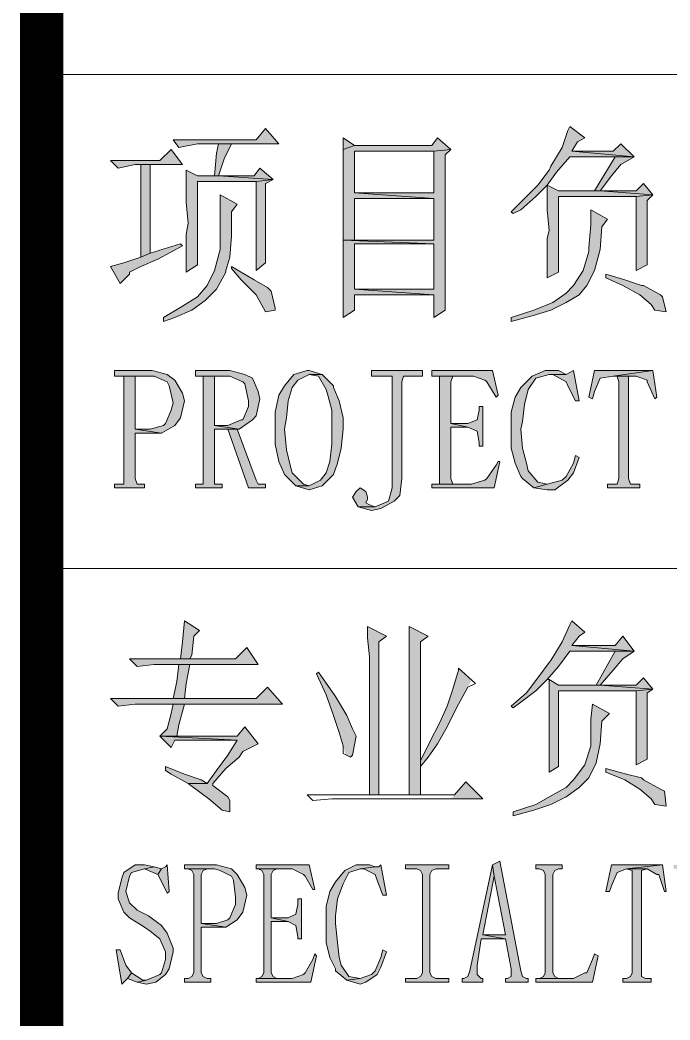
# Model space of a CAD drawing. Header units: millimetres. Extents: x 53009415 to 54059915, y 20499171 to 20796171.
# Drawn here: x 53186740 to 53192008, y 20544014 to 20552112 of the extents above; entities that cross this region are included whole.
import ezdxf

# ---------------------------------------------------------------- set-up
doc = ezdxf.new("R2010")
doc.units = ezdxf.units.MM
doc.header["$LTSCALE"] = 1000
doc.layers.add('PUB_TITLE', color=7, linetype='Continuous', lineweight=20)

# ---------------------------------------------------------------- blocks, each defined once
blk = doc.blocks.new('2015AACI_TQ_A3')
at = {"layer": 'PUB_TITLE'}
h = blk.add_hatch(color=256, dxfattribs=at)
h.dxf.hatch_style = 1
h.paths.add_polyline_path([(-5823.8, 9854.3), (-5839.1, 9854.3), (-5839.1, 9704.3), (-5823.8, 9710.4)])
h.paths.add_polyline_path([(-5790.1, 9878.8), (-5808.5, 9860.5), (-5888.1, 9860.5), (-5875.8, 9848.2), (-5848.3, 9854.3), (-5839.1, 9854.3), (-5823.8, 9854.3), (-5771.7, 9854.3)])
h.paths.add_polyline_path([(-5811.5, 9701.2), (-5771.7, 9722.6), (-5774.8, 9725.7), (-5823.8, 9710.4), (-5839.1, 9704.3), (-5866.6, 9695.1), (-5888.1, 9689), (-5872.8, 9661.4), (-5857.5, 9676.7), (-5857.5, 9679.8), (-5839.1, 9689)])
h.paths.add_polyline_path([(-5636.9, 9912.5), (-5652.3, 9894.2), (-5787, 9894.2), (-5777.8, 9881.9), (-5747.2, 9888), (-5713.5, 9888), (-5692.1, 9888), (-5615.5, 9888)])
h.paths.add_polyline_path([(-5692.1, 9888), (-5713.5, 9888), (-5716.6, 9872.7), (-5719.6, 9836), (-5713.5, 9836), (-5704.3, 9863.5)])
h.paths.add_polyline_path([(-5747.2, 9826.8), (-5652.3, 9826.8), (-5624.7, 9829.8), (-5713.5, 9836), (-5747.2, 9836), (-5765.6, 9845.2), (-5765.6, 9826.8), (-5765.6, 9793.1), (-5762.5, 9759.4), (-5765.6, 9741), (-5765.6, 9707.3), (-5765.6, 9679.8), (-5747.2, 9692)])
h.paths.add_polyline_path([(-5710.4, 9805.3), (-5710.4, 9777.8), (-5710.4, 9744.1), (-5710.4, 9716.5), (-5719.6, 9682.8), (-5731.9, 9658.3), (-5747.2, 9640), (-5771.7, 9624.6), (-5802.3, 9606.3), (-5802.3, 9600.1), (-5784, 9606.3), (-5756.4, 9618.5), (-5734.9, 9633.8), (-5716.6, 9652.2), (-5701.3, 9679.8), (-5701.3, 9682.8), (-5695.1, 9704.3), (-5692.1, 9738), (-5692.1, 9777.8), (-5682.9, 9790)])
h.paths.add_polyline_path([(-5636.9, 9823.7), (-5624.7, 9829.8), (-5652.3, 9826.8), (-5652.3, 9682.8), (-5636.9, 9695.1), (-5636.9, 9710.4), (-5636.9, 9741)], flags=17)
h.paths.add_polyline_path([(-5646.1, 9848.2), (-5655.3, 9836), (-5713.5, 9836), (-5624.7, 9829.8)])
h.paths.add_polyline_path([(-5627.8, 9649.1), (-5633.9, 9655.3), (-5655.3, 9667.5), (-5692.1, 9689), (-5692.1, 9685.9), (-5676.8, 9667.5), (-5658.4, 9649.1), (-5652.3, 9643), (-5636.9, 9615.5), (-5621.6, 9618.5), (-5621.6, 9621.6)])
h = blk.add_hatch(color=256, dxfattribs=at)
h.dxf.hatch_style = 1
h.paths.add_polyline_path([(-5143.8, 9866.6), (-5070.3, 9866.6), (-5039.7, 9866.6), (-5140.8, 9875.8), (-5131.6, 9891.1), (-5119.3, 9897.2), (-5143.8, 9915.6), (-5146.9, 9909.5), (-5156.1, 9881.9), (-5174.5, 9851.3), (-5177.5, 9845.2), (-5195.9, 9820.7), (-5217.3, 9799.2), (-5238.8, 9777.8), (-5235.7, 9774.7), (-5223.5, 9780.8), (-5199, 9802.3), (-5180.6, 9820.7), (-5165.3, 9842.1)])
h.paths.add_polyline_path([(-5061.1, 9888), (-5073.4, 9875.8), (-5140.8, 9875.8), (-5039.7, 9866.6)], flags=17)
h.paths.add_polyline_path([(-5039.7, 9866.6), (-5070.3, 9866.6), (-5104, 9811.5), (-5094.8, 9811.5), (-5076.5, 9836), (-5061.1, 9854.3)], flags=17)
h.paths.add_polyline_path([(-5162.2, 9802.3), (-5036.6, 9802.3), (-5009.1, 9805.3), (-5094.8, 9811.5), (-5162.2, 9811.5), (-5180.6, 9820.7), (-5180.6, 9814.5), (-5180.6, 9780.8), (-5177.5, 9747.1), (-5180.6, 9734.9), (-5180.6, 9701.2), (-5180.6, 9670.6), (-5162.2, 9679.8)])
h.paths.add_polyline_path([(-5018.3, 9796.2), (-5009.1, 9805.3), (-5036.6, 9802.3), (-5036.6, 9682.8), (-5018.3, 9692), (-5018.3, 9695.1), (-5018.3, 9719.6), (-5018.3, 9753.3)], flags=17)
h.paths.add_polyline_path([(-5024.4, 9823.7), (-5036.6, 9811.5), (-5094.8, 9811.5), (-5009.1, 9805.3)])
h.paths.add_polyline_path([(-5091.8, 9753.3), (-5082.6, 9765.5), (-5110.1, 9780.8), (-5110.1, 9756.3), (-5113.2, 9719.6), (-5113.2, 9713.5), (-5122.4, 9682.8), (-5137.7, 9658.3), (-5150, 9646.1), (-5171.4, 9630.8), (-5202, 9618.5), (-5238.8, 9606.3), (-5238.8, 9600.1), (-5205.1, 9609.3), (-5174.5, 9618.5), (-5150, 9630.8), (-5128.5, 9643), (-5116.3, 9658.3), (-5104, 9682.8), (-5094.8, 9716.5)])
h.paths.add_polyline_path([(-5024.4, 9658.3), (-5027.5, 9658.3), (-5055, 9667.5), (-5085.6, 9676.7), (-5085.6, 9670.6), (-5058.1, 9658.3), (-5030.5, 9643), (-5012.1, 9627.7), (-5006, 9618.5), (-4987.6, 9615.5), (-4993.8, 9640), (-4996.8, 9643)])
h = blk.add_hatch(color=256, dxfattribs=at)
h.dxf.hatch_style = 1
h.paths.add_polyline_path([(-5493, 9799.2), (-5364.4, 9799.2), (-5493, 9808.4), (-5493, 9875.8), (-5364.4, 9875.8), (-5336.8, 9878.8), (-5358.2, 9897.2), (-5367.4, 9885), (-5493, 9885), (-5511.4, 9878.8), (-5511.4, 9851.3), (-5511.4, 9817.6), (-5511.4, 9783.9), (-5511.4, 9747.1), (-5511.4, 9731.8), (-5493, 9731.8)])
h.paths.add_polyline_path([(-5511.4, 9897.2), (-5511.4, 9878.8), (-5493, 9885)], flags=17)
h.paths.add_polyline_path([(-5346, 9869.7), (-5336.8, 9878.8), (-5364.4, 9875.8), (-5364.4, 9808.4), (-5493, 9808.4), (-5364.4, 9799.2), (-5364.4, 9731.8), (-5493, 9731.8), (-5511.4, 9731.8), (-5364.4, 9725.7), (-5364.4, 9652.2), (-5493, 9652.2), (-5364.4, 9643), (-5364.4, 9606.3), (-5346, 9618.5), (-5346, 9633.8), (-5346, 9673.6)])
h.paths.add_polyline_path([(-5493, 9725.7), (-5364.4, 9725.7), (-5511.4, 9731.8), (-5511.4, 9692), (-5511.4, 9658.3), (-5511.4, 9630.8), (-5511.4, 9606.3), (-5493, 9618.5), (-5493, 9643), (-5364.4, 9643), (-5493, 9652.2)], flags=17)
h = blk.add_hatch(color=256, dxfattribs=at)
h.dxf.hatch_style = 1
h.paths.add_polyline_path([(-5848.3, 9419.4), (-5817.6, 9419.4), (-5805.4, 9419.4), (-5848.3, 9425.6), (-5848.3, 9502.1), (-5848.3, 9511.3), (-5866.6, 9511.3), (-5866.6, 9502.1), (-5866.6, 9345.9), (-5866.6, 9336.7), (-5875.8, 9336.7), (-5882, 9336.7), (-5882, 9330.6), (-5833, 9330.6), (-5833, 9336.7), (-5839.1, 9336.7), (-5845.2, 9336.7), (-5848.3, 9345.9)])
h.paths.add_polyline_path([(-5768.6, 9471.5), (-5771.7, 9483.8), (-5784, 9505.2), (-5796.2, 9514.4), (-5820.7, 9520.5), (-5882, 9520.5), (-5882, 9511.3), (-5875.8, 9511.3), (-5826.8, 9511.3), (-5817.6, 9511.3), (-5796.2, 9502.1), (-5793.1, 9496), (-5787, 9468.4), (-5790.1, 9456.2), (-5799.3, 9434.7), (-5802.3, 9431.7), (-5823.8, 9425.6), (-5848.3, 9425.6), (-5805.4, 9419.4), (-5784, 9431.7), (-5774.8, 9443.9)])
h.paths.add_polyline_path([(-5719.6, 9502.1), (-5719.6, 9511.3), (-5738, 9511.3), (-5738, 9502.1), (-5738, 9345.9), (-5738, 9336.7), (-5744.1, 9336.7), (-5750.3, 9336.7), (-5750.3, 9330.6), (-5707.4, 9330.6), (-5707.4, 9336.7), (-5713.5, 9336.7), (-5719.6, 9336.7), (-5719.6, 9345.9), (-5719.6, 9425.6), (-5698.2, 9425.6), (-5682.9, 9425.6), (-5679.8, 9425.6), (-5719.6, 9431.7)])
h.paths.add_polyline_path([(-5649.2, 9486.8), (-5658.4, 9508.3), (-5670.6, 9514.4), (-5695.1, 9520.5), (-5750.3, 9520.5), (-5750.3, 9511.3), (-5744.1, 9511.3), (-5701.3, 9511.3), (-5695.1, 9511.3), (-5673.7, 9502.1), (-5670.6, 9499.1), (-5664.5, 9471.5), (-5664.5, 9462.3), (-5673.7, 9440.9), (-5676.8, 9440.9), (-5698.2, 9431.7), (-5719.6, 9431.7), (-5679.8, 9425.6), (-5658.4, 9440.9), (-5652.3, 9447), (-5646.1, 9474.6)])
h.paths.add_polyline_path([(-5682.9, 9425.6), (-5698.2, 9425.6), (-5664.5, 9330.6), (-5636.9, 9330.6), (-5636.9, 9336.7), (-5643.1, 9336.7), (-5649.2, 9336.7), (-5652.3, 9342.9)])
h.paths.add_polyline_path([(-5603.3, 9443.9), (-5600.2, 9471.5), (-5594.1, 9492.9), (-5584.9, 9505.2), (-5566.5, 9514.4), (-5545.1, 9514.4), (-5566.5, 9520.5), (-5569.6, 9520.5), (-5591, 9514.4), (-5606.3, 9496), (-5615.5, 9480.7), (-5621.6, 9453.1), (-5621.6, 9425.6), (-5621.6, 9401.1), (-5615.5, 9373.5), (-5606.3, 9352.1), (-5587.9, 9333.7), (-5566.5, 9333.7), (-5575.7, 9336.7), (-5594.1, 9355.1), (-5597.1, 9367.4), (-5603.3, 9391.9), (-5606.3, 9425.6)])
h.paths.add_polyline_path([(-5517.5, 9471.5), (-5526.7, 9492.9), (-5526.7, 9496), (-5545.1, 9514.4), (-5566.5, 9514.4), (-5551.2, 9511.3), (-5538.9, 9489.9), (-5535.9, 9480.7), (-5529.7, 9456.2), (-5529.7, 9425.6), (-5529.7, 9401.1), (-5532.8, 9373.5), (-5538.9, 9355.1), (-5548.1, 9342.9), (-5566.5, 9333.7), (-5587.9, 9333.7), (-5566.5, 9327.6), (-5545.1, 9333.7), (-5526.7, 9352.1), (-5520.6, 9370.4), (-5514.4, 9394.9), (-5511.4, 9425.6), (-5511.4, 9443.9)])
h.paths.add_polyline_path([(-5416.4, 9502.1), (-5413.4, 9511.3), (-5407.2, 9511.3), (-5382.7, 9511.3), (-5382.7, 9520.5), (-5465.4, 9520.5), (-5465.4, 9511.3), (-5440.9, 9511.3), (-5431.7, 9511.3), (-5431.7, 9502.1), (-5431.7, 9345.9), (-5431.7, 9330.6), (-5437.9, 9309.2), (-5459.3, 9300), (-5486.9, 9300), (-5465.4, 9293.9), (-5450.1, 9296.9), (-5428.7, 9309.2), (-5419.5, 9318.4), (-5416.4, 9345.9)])
h.paths.add_polyline_path([(-5474.6, 9324.5), (-5483.8, 9330.6), (-5489.9, 9324.5), (-5496.1, 9315.3), (-5486.9, 9300), (-5459.3, 9300), (-5468.5, 9303), (-5474.6, 9306.1), (-5471.6, 9312.2), (-5471.6, 9315.3)])
h.paths.add_polyline_path([(-5336.8, 9428.6), (-5309.2, 9428.6), (-5336.8, 9434.7), (-5336.8, 9502.1), (-5333.7, 9511.3), (-5355.2, 9511.3), (-5355.2, 9502.1), (-5355.2, 9345.9), (-5355.2, 9336.7), (-5333.7, 9336.7), (-5336.8, 9345.9)])
h.paths.add_polyline_path([(-5284.7, 9462.3), (-5290.8, 9462.3), (-5290.8, 9456.2), (-5293.9, 9440.9), (-5309.2, 9434.7), (-5336.8, 9434.7), (-5309.2, 9428.6), (-5293.9, 9422.5), (-5290.8, 9404.1), (-5290.8, 9398), (-5284.7, 9398)])
h.paths.add_polyline_path([(-5269.4, 9520.5), (-5367.4, 9520.5), (-5367.4, 9511.3), (-5364.4, 9511.3), (-5300, 9511.3), (-5281.7, 9505.2), (-5278.6, 9502.1), (-5263.3, 9477.6), (-5260.2, 9480.7)])
h.paths.add_polyline_path([(-5257.2, 9373.5), (-5260.2, 9373.5), (-5263.3, 9367.4), (-5278.6, 9345.9), (-5281.7, 9342.9), (-5303.1, 9336.7), (-5330.7, 9336.7), (-5361.3, 9336.7), (-5367.4, 9336.7), (-5367.4, 9330.6), (-5266.3, 9330.6)])
h.paths.add_polyline_path([(-5223.5, 9425.6), (-5220.4, 9437.8), (-5217.3, 9465.4), (-5211.2, 9489.9), (-5199, 9508.3), (-5177.5, 9514.4), (-5150, 9514.4), (-5162.2, 9520.5), (-5174.5, 9520.5), (-5183.7, 9520.5), (-5205.1, 9511.3), (-5223.5, 9492.9), (-5232.7, 9477.6), (-5238.8, 9453.1), (-5238.8, 9422.5), (-5238.8, 9394.9), (-5232.7, 9370.4), (-5223.5, 9349), (-5220.4, 9345.9), (-5202, 9330.6), (-5180.6, 9336.7), (-5195.9, 9339.8), (-5211.2, 9358.2), (-5214.3, 9370.4), (-5220.4, 9394.9)])
h.paths.add_polyline_path([(-5137.7, 9520.5), (-5143.8, 9517.4), (-5150, 9514.4), (-5171.4, 9514.4), (-5150, 9502.1), (-5146.9, 9496), (-5134.6, 9471.5), (-5128.5, 9471.5)])
h.paths.add_polyline_path([(-5146.9, 9342.9), (-5137.7, 9355.1), (-5128.5, 9379.6), (-5134.6, 9382.7), (-5137.7, 9370.4), (-5150, 9349), (-5156.1, 9342.9), (-5180.6, 9336.7), (-5202, 9330.6), (-5180.6, 9327.6), (-5168.3, 9327.6)])
h.paths.add_polyline_path([(-5048.9, 9499.1), (-5048.9, 9511.3), (-5067.3, 9511.3), (-5064.2, 9502.1), (-5064.2, 9345.9), (-5067.3, 9336.7), (-5073.4, 9336.7), (-5082.6, 9336.7), (-5082.6, 9330.6), (-5030.5, 9330.6), (-5030.5, 9336.7), (-5039.7, 9336.7), (-5045.8, 9336.7), (-5048.9, 9345.9)])
h.paths.add_polyline_path([(-5094.8, 9508.3), (-5073.4, 9511.3), (-5009.1, 9520.5), (-5104, 9520.5), (-5113.2, 9477.6), (-5107.1, 9474.6), (-5104, 9486.8)])
h.paths.add_polyline_path([(-5009.1, 9520.5), (-5073.4, 9511.3), (-5036.6, 9511.3), (-5018.3, 9505.2), (-5018.3, 9502.1), (-5006, 9474.6), (-5003, 9477.6)])
h = blk.add_hatch(color=256, dxfattribs=at)
h.dxf.hatch_style = 1
h.paths.add_polyline_path([(-5753.3, 9090.5), (-5744.1, 9099.7), (-5768.6, 9115), (-5771.7, 9081.3), (-5774.8, 9053.7), (-5759.5, 9053.7), (-5756.4, 9059.8)])
h.paths.add_polyline_path([(-5667.6, 9072.1), (-5685.9, 9053.7), (-5759.5, 9053.7), (-5774.8, 9053.7), (-5857.5, 9053.7), (-5845.2, 9041.5), (-5817.6, 9044.5), (-5777.8, 9044.5), (-5759.5, 9044.5), (-5649.2, 9044.5)])
h.paths.add_polyline_path([(-5759.5, 9044.5), (-5777.8, 9044.5), (-5780.9, 9017), (-5787, 8989.4), (-5768.6, 8989.4), (-5765.6, 9013.9)])
h.paths.add_polyline_path([(-5633.9, 9007.8), (-5652.3, 8989.4), (-5768.6, 8989.4), (-5787, 8989.4), (-5888.1, 8989.4), (-5875.8, 8977.2), (-5848.3, 8980.2), (-5787, 8980.2), (-5768.6, 8980.2), (-5609.4, 8980.2)])
h.paths.add_polyline_path([(-5768.6, 8980.2), (-5787, 8980.2), (-5790.1, 8964.9), (-5796.2, 8940.4), (-5808.5, 8928.2), (-5780.9, 8928.2), (-5777.8, 8946.5)])
h.paths.add_polyline_path([(-5808.5, 8928.2), (-5790.1, 8909.8), (-5784, 8922), (-5682.9, 8922)], flags=17)
h.paths.add_polyline_path([(-5670.6, 8943.5), (-5682.9, 8928.2), (-5780.9, 8928.2), (-5808.5, 8928.2), (-5682.9, 8922), (-5698.2, 8897.5), (-5716.6, 8873), (-5731.9, 8851.6), (-5762.5, 8851.6), (-5741.1, 8836.3), (-5728.8, 8827.1), (-5707.4, 8808.7), (-5695.1, 8805.6), (-5695.1, 8824), (-5698.2, 8830.1), (-5722.7, 8848.5), (-5722.7, 8851.6), (-5701.3, 8876.1), (-5679.8, 8894.5), (-5673.7, 8903.6), (-5649.2, 8915.9)])
h.paths.add_polyline_path([(-5741.1, 8857.7), (-5768.6, 8866.9), (-5799.3, 8879.1), (-5799.3, 8873), (-5790.1, 8866.9), (-5762.5, 8851.6), (-5731.9, 8851.6)], flags=17)
h = blk.add_hatch(color=256, dxfattribs=at)
h.dxf.hatch_style = 1
h.paths.add_polyline_path([(-5489.9, 8928.2), (-5496.1, 8940.4), (-5505.2, 8961.8), (-5523.6, 8992.5), (-5551.2, 9032.3), (-5554.2, 9029.2), (-5538.9, 8995.5), (-5526.7, 8961.8), (-5517.5, 8934.3), (-5507.3, 8898.5), (-5499.1, 8894.5), (-5496.1, 8897.5)])
h.paths.add_polyline_path([(-5471.6, 9105.8), (-5471.6, 9087.4), (-5468.5, 9056.8), (-5468.5, 8833.2), (-5453.2, 8833.2), (-5453.2, 9081.3), (-5440.9, 9090.5)])
h.paths.add_polyline_path([(-5404.2, 8833.2), (-5385.8, 8833.2), (-5385.8, 8879.1), (-5385.8, 8888.3), (-5385.8, 9081.3), (-5373.5, 9090.5), (-5404.2, 9105.8), (-5404.2, 9084.4), (-5404.2, 9056.8)])
h.paths.add_polyline_path([(-5323.8, 9037.8), (-5333.7, 9004.7), (-5342.9, 8977.2), (-5355.2, 8949.6), (-5370.5, 8919), (-5385.8, 8888.3), (-5385.8, 8879.1), (-5373.5, 8894.5), (-5358.2, 8915.9), (-5342.9, 8943.5), (-5327.6, 8974.1), (-5303, 9019.2)])
h.paths.add_polyline_path([(-5284.7, 8827.1), (-5312.3, 8854.6), (-5335.9, 8827.1)])
h = blk.add_hatch(color=256, dxfattribs=at)
h.dxf.hatch_style = 1
h.paths.add_polyline_path([(-5140.8, 9075.2), (-5128.5, 9090.5), (-5119.3, 9096.6), (-5140.8, 9115), (-5143.8, 9108.9), (-5156.1, 9081.3), (-5174.5, 9050.7), (-5177.5, 9047.6), (-5195.9, 9023.1), (-5214.3, 8998.6), (-5238.8, 8977.2), (-5235.7, 8974.1), (-5223.5, 8983.3), (-5199, 9001.7), (-5180.6, 9020), (-5162.2, 9041.5), (-5143.8, 9066), (-5070.3, 9066), (-5039.7, 9066)])
h.paths.add_polyline_path([(-5058.1, 9090.5), (-5070.3, 9075.2), (-5140.8, 9075.2), (-5039.7, 9066)], flags=17)
h.paths.add_polyline_path([(-5039.7, 9066), (-5070.3, 9066), (-5101, 9010.8), (-5094.8, 9010.8), (-5073.4, 9035.3), (-5058.1, 9053.7)], flags=17)
h.paths.add_polyline_path([(-5162.2, 9001.7), (-5036.6, 9001.7), (-5009.1, 9004.7), (-5094.8, 9010.8), (-5162.2, 9010.8), (-5177.5, 9020), (-5177.5, 9013.9), (-5177.5, 8980.2), (-5177.5, 8946.5), (-5177.5, 8934.3), (-5177.5, 8903.6), (-5177.5, 8870), (-5162.2, 8879.1)])
h.paths.add_polyline_path([(-5018.3, 8998.6), (-5009.1, 9004.7), (-5036.6, 9001.7), (-5036.6, 8882.2), (-5018.3, 8891.4), (-5018.3, 8897.5), (-5018.3, 8919), (-5018.3, 8952.7)], flags=17)
h.paths.add_polyline_path([(-5024.4, 9023.1), (-5036.6, 9010.8), (-5094.8, 9010.8), (-5009.1, 9004.7)])
h.paths.add_polyline_path([(-5091.8, 8952.7), (-5079.5, 8964.9), (-5107.1, 8980.2), (-5110.1, 8955.7), (-5110.1, 8919), (-5110.1, 8912.8), (-5119.3, 8882.2), (-5137.7, 8857.7), (-5150, 8845.5), (-5171.4, 8833.2), (-5199, 8817.9), (-5235.7, 8805.6), (-5235.7, 8799.5), (-5202, 8808.7), (-5174.5, 8817.9), (-5150, 8830.1), (-5128.5, 8845.5), (-5113.2, 8860.8), (-5101, 8885.3), (-5094.8, 8915.9)])
h.paths.add_polyline_path([(-5024.4, 8857.7), (-5027.5, 8860.8), (-5052, 8866.9), (-5085.6, 8876.1), (-5085.6, 8870), (-5055, 8857.7), (-5030.5, 8842.4), (-5012.1, 8827.1), (-5006, 8817.9), (-4987.6, 8814.8), (-4990.7, 8839.3), (-4996.8, 8842.4)])
h = blk.add_hatch(color=256, dxfattribs=at)
h.dxf.hatch_style = 1
h.paths.add_polyline_path([(-5796.2, 8609.6), (-5805.4, 8621.9), (-5826.8, 8637.2), (-5845.2, 8646.4), (-5857.5, 8658.6), (-5863.6, 8677), (-5857.5, 8701.5), (-5854.4, 8707.6), (-5833, 8713.8), (-5817.6, 8716.8), (-5833, 8719.9), (-5848.3, 8719.9), (-5866.6, 8707.6), (-5869.7, 8698.4), (-5875.8, 8673.9), (-5875.8, 8664.8), (-5866.6, 8643.3), (-5857.5, 8634.1), (-5833, 8618.8), (-5823.8, 8612.7), (-5808.5, 8600.4), (-5799.3, 8579), (-5799.3, 8566.7), (-5805.4, 8545.3), (-5808.5, 8542.2), (-5829.9, 8533.1), (-5845.2, 8530), (-5829.9, 8526.9), (-5814.6, 8530), (-5799.3, 8542.2), (-5793.1, 8551.4), (-5787, 8579), (-5787, 8585.1)])
h.paths.add_polyline_path([(-5796.2, 8719.9), (-5799.3, 8716.8), (-5805.4, 8713.8), (-5811.5, 8704.6), (-5808.5, 8698.4), (-5796.2, 8673.9), (-5793.1, 8677)], flags=17)
h.paths.add_polyline_path([(-5805.4, 8713.8), (-5817.6, 8716.8), (-5833, 8713.8), (-5811.5, 8704.6)], flags=17)
h.paths.add_polyline_path([(-5860.5, 8536.1), (-5854.4, 8545.3), (-5863.6, 8557.6), (-5872.8, 8582.1), (-5878.9, 8582.1), (-5869.7, 8526.9), (-5863.6, 8533.1)])
h.paths.add_polyline_path([(-5854.4, 8545.3), (-5860.5, 8536.1), (-5845.2, 8530), (-5829.9, 8533.1), (-5836, 8533.1)], flags=17)
h.paths.add_polyline_path([(-5741.1, 8618.8), (-5713.5, 8618.8), (-5701.3, 8618.8), (-5741.1, 8624.9), (-5741.1, 8704.6), (-5738, 8710.7), (-5731.9, 8713.8), (-5762.5, 8713.8), (-5756.4, 8710.7), (-5753.3, 8704.6), (-5753.3, 8545.3), (-5756.4, 8539.2), (-5762.5, 8536.1), (-5768.6, 8536.1), (-5768.6, 8530), (-5725.8, 8530), (-5725.8, 8536.1), (-5731.9, 8536.1), (-5738, 8539.2), (-5741.1, 8545.3)])
h.paths.add_polyline_path([(-5673.7, 8643.3), (-5667.6, 8670.9), (-5670.6, 8683.1), (-5682.9, 8704.6), (-5692.1, 8713.8), (-5716.6, 8719.9), (-5768.6, 8719.9), (-5768.6, 8713.8), (-5762.5, 8713.8), (-5719.6, 8713.8), (-5710.4, 8710.7), (-5692.1, 8701.5), (-5689, 8695.4), (-5685.9, 8667.8), (-5685.9, 8655.6), (-5695.1, 8634.1), (-5698.2, 8631.1), (-5716.6, 8624.9), (-5741.1, 8624.9), (-5701.3, 8618.8), (-5682.9, 8631.1)])
h.paths.add_polyline_path([(-5627.8, 8704.6), (-5624.7, 8710.7), (-5618.6, 8713.8), (-5649.2, 8713.8), (-5643.1, 8710.7), (-5640, 8704.6), (-5640, 8545.3), (-5643.1, 8539.2), (-5649.2, 8536.1), (-5618.6, 8536.1), (-5624.7, 8539.2), (-5627.8, 8545.3), (-5627.8, 8628), (-5600.2, 8628), (-5627.8, 8634.1)])
h.paths.add_polyline_path([(-5578.7, 8664.8), (-5584.9, 8664.8), (-5584.9, 8655.6), (-5587.9, 8640.3), (-5600.2, 8634.1), (-5627.8, 8634.1), (-5600.2, 8628), (-5587.9, 8621.9), (-5584.9, 8603.5), (-5584.9, 8600.4), (-5578.7, 8600.4)])
h.paths.add_polyline_path([(-5566.5, 8719.9), (-5652.3, 8719.9), (-5652.3, 8713.8), (-5649.2, 8713.8), (-5594.1, 8713.8), (-5575.7, 8704.6), (-5572.6, 8701.5), (-5560.4, 8680.1), (-5557.3, 8680.1)])
h.paths.add_polyline_path([(-5554.2, 8572.9), (-5557.3, 8575.9), (-5560.4, 8566.7), (-5572.6, 8545.3), (-5575.7, 8542.2), (-5594.1, 8536.1), (-5618.6, 8536.1), (-5649.2, 8536.1), (-5652.3, 8536.1), (-5652.3, 8530), (-5563.4, 8530)])
h.paths.add_polyline_path([(-5523.6, 8624.9), (-5523.6, 8637.2), (-5520.6, 8664.8), (-5511.4, 8689.3), (-5502.2, 8707.6), (-5483.8, 8713.8), (-5459.3, 8716.8), (-5468.5, 8719.9), (-5480.7, 8719.9), (-5489.9, 8719.9), (-5508.3, 8710.7), (-5523.6, 8692.3), (-5532.8, 8677), (-5538.9, 8652.5), (-5538.9, 8624.9), (-5538.9, 8594.3), (-5532.8, 8569.8), (-5523.6, 8551.4), (-5523.6, 8548.4), (-5505.2, 8533.1), (-5483.8, 8536.1), (-5502.2, 8539.2), (-5514.4, 8557.6), (-5517.5, 8569.8), (-5520.6, 8594.3)])
h.paths.add_polyline_path([(-5450.1, 8719.9), (-5453.2, 8716.8), (-5459.3, 8716.8), (-5483.8, 8713.8), (-5477.7, 8713.8), (-5459.3, 8704.6), (-5456.2, 8695.4), (-5447, 8670.9), (-5440.9, 8670.9)])
h.paths.add_polyline_path([(-5450.1, 8554.5), (-5440.9, 8579), (-5447, 8582.1), (-5450.1, 8569.8), (-5459.3, 8548.4), (-5465.4, 8542.2), (-5483.8, 8536.1), (-5505.2, 8533.1), (-5483.8, 8526.9), (-5474.6, 8530), (-5456.2, 8542.2)])
h = blk.add_hatch(color=256, dxfattribs=at)
h.dxf.hatch_style = 1
h.paths.add_polyline_path([(-5370.5, 8704.6), (-5367.4, 8710.7), (-5361.3, 8713.8), (-5339.9, 8713.8), (-5339.9, 8719.9), (-5410.3, 8719.9), (-5410.3, 8713.8), (-5391.9, 8713.8), (-5385.8, 8710.7), (-5382.7, 8704.6), (-5382.7, 8545.3), (-5385.8, 8539.2), (-5391.9, 8536.1), (-5410.3, 8536.1), (-5410.3, 8530), (-5339.9, 8530), (-5339.9, 8536.1), (-5361.3, 8536.1), (-5367.4, 8539.2), (-5370.5, 8545.3)])
h.paths.add_polyline_path([(-5287.8, 8600.4), (-5248, 8600.4), (-5284.7, 8606.6), (-5266.3, 8701.5), (-5269.4, 8719.9), (-5306.2, 8548.4), (-5309.2, 8539.2), (-5315.4, 8536.1), (-5318.4, 8536.1), (-5318.4, 8530), (-5284.7, 8530), (-5284.7, 8536.1), (-5287.8, 8536.1), (-5293.9, 8542.2), (-5293.9, 8557.6)])
h.paths.add_polyline_path([(-5257.2, 8726), (-5269.4, 8719.9), (-5266.3, 8701.5), (-5248, 8606.6), (-5284.7, 8606.6), (-5248, 8600.4), (-5238.8, 8551.4), (-5238.8, 8539.2), (-5244.9, 8536.1), (-5248, 8536.1), (-5248, 8530), (-5211.2, 8530), (-5211.2, 8536.1), (-5214.3, 8536.1), (-5220.4, 8539.2), (-5223.5, 8548.4)])
h.paths.add_polyline_path([(-5171.4, 8704.6), (-5168.3, 8710.7), (-5162.2, 8713.8), (-5156.1, 8713.8), (-5156.1, 8719.9), (-5199, 8719.9), (-5199, 8713.8), (-5192.8, 8713.8), (-5186.7, 8710.7), (-5183.7, 8704.6), (-5183.7, 8545.3), (-5186.7, 8539.2), (-5192.8, 8536.1), (-5162.2, 8536.1), (-5168.3, 8539.2), (-5171.4, 8545.3)])
h.paths.add_polyline_path([(-5097.9, 8572.9), (-5104, 8575.9), (-5107.1, 8566.7), (-5116.3, 8545.3), (-5119.3, 8545.3), (-5137.7, 8536.1), (-5162.2, 8536.1), (-5192.8, 8536.1), (-5199, 8536.1), (-5199, 8530), (-5107.1, 8530)])
h.paths.add_polyline_path([(-5027.5, 8701.5), (-5027.5, 8710.7), (-5018.3, 8713.8), (-5052, 8713.8), (-5042.8, 8710.7), (-5042.8, 8701.5), (-5042.8, 8545.3), (-5045.8, 8539.2), (-5052, 8536.1), (-5058.1, 8536.1), (-5058.1, 8530), (-5012.1, 8530), (-5012.1, 8536.1), (-5021.3, 8536.1), (-5027.5, 8539.2), (-5027.5, 8545.3)])
h.paths.add_polyline_path([(-5052, 8713.8), (-4993.8, 8719.9), (-5076.5, 8719.9), (-5085.6, 8677), (-5079.5, 8677), (-5076.5, 8686.2), (-5067.3, 8707.6)])
h.paths.add_polyline_path([(-4993.8, 8719.9), (-5052, 8713.8), (-5018.3, 8713.8), (-5003, 8704.6), (-4999.9, 8704.6), (-4990.7, 8677), (-4987.6, 8677)])
h.paths.add_polyline_path([(-4938.6, 8713.8), (-4932.5, 8713.8), (-4932.5, 8719.9), (-4975.4, 8719.9), (-4975.4, 8713.8), (-4972.3, 8713.8), (-4966.2, 8707.6), (-4960.1, 8701.5), (-4929.4, 8603.5), (-4929.4, 8545.3), (-4932.5, 8539.2), (-4938.6, 8536.1), (-4944.8, 8536.1), (-4944.8, 8530), (-4898.8, 8530), (-4898.8, 8536.1), (-4908, 8536.1), (-4914.1, 8539.2), (-4914.1, 8545.3), (-4914.1, 8609.6), (-4920.3, 8615.8), (-4944.8, 8698.4), (-4944.8, 8707.6)])
h.paths.add_polyline_path([(-4871.3, 8719.9), (-4904.9, 8719.9), (-4904.9, 8713.8), (-4895.8, 8707.6), (-4895.8, 8698.4), (-4920.3, 8615.8), (-4914.1, 8609.6), (-4886.6, 8695.4), (-4880.4, 8707.6), (-4874.3, 8713.8), (-4871.3, 8713.8)])
for p, q in [((-6000, 10000), (0, 10000)), ((-6000, 9200), (0, 9200))]:
    blk.add_line(p, q, dxfattribs=at)
at = {"layer": 'PUB_TITLE', "const_width": 70}
blk.add_lwpolyline([(-6000, 28700), (-6000, 0)], dxfattribs=at)
at = {"layer": 'PUB_TITLE'}
blk.add_lwpolyline([(-6000, 0), (0, 0), (0, 28700), (-6000, 28700)], close=True, dxfattribs=at)
at = {"layer": 'PUB_TITLE', "lineweight": 0}
for points in [[(-5636.9, 9912.5), (-5652.3, 9894.2), (-5787, 9894.2), (-5777.8, 9881.9), (-5777.8, 9881.9), (-5747.2, 9888), (-5713.5, 9888), (-5692.1, 9888), (-5615.5, 9888)], [(-5143.8, 9915.6), (-5146.9, 9909.5), (-5156.1, 9881.9), (-5174.5, 9851.3), (-5177.5, 9845.2), (-5195.9, 9820.7), (-5217.3, 9799.2), (-5238.8, 9777.8), (-5235.7, 9774.7), (-5223.5, 9780.8), (-5199, 9802.3), (-5180.6, 9820.7), (-5165.3, 9842.1), (-5143.8, 9866.6), (-5070.3, 9866.6), (-5039.7, 9866.6), (-5140.8, 9875.8), (-5131.6, 9891.1), (-5119.3, 9897.2)], [(-5511.4, 9897.2), (-5511.4, 9878.8), (-5493, 9885)], [(-5358.2, 9897.2), (-5367.4, 9885), (-5493, 9885), (-5511.4, 9878.8), (-5511.4, 9851.3), (-5511.4, 9817.6), (-5511.4, 9783.9), (-5511.4, 9747.1), (-5511.4, 9731.8), (-5493, 9731.8), (-5493, 9799.2), (-5364.4, 9799.2), (-5493, 9808.4), (-5493, 9875.8), (-5364.4, 9875.8), (-5336.8, 9878.8)], [(-5692.1, 9888), (-5713.5, 9888), (-5716.6, 9872.7), (-5719.6, 9836), (-5747.2, 9836), (-5713.5, 9836), (-5704.3, 9863.5)], [(-5061.1, 9888), (-5073.4, 9875.8), (-5140.8, 9875.8), (-5039.7, 9866.6)], [(-5790.1, 9878.8), (-5808.5, 9860.5), (-5888.1, 9860.5), (-5875.8, 9848.2), (-5875.8, 9848.2), (-5848.3, 9854.3), (-5839.1, 9854.3), (-5823.8, 9854.3), (-5771.7, 9854.3)], [(-5336.8, 9878.8), (-5364.4, 9875.8), (-5364.4, 9808.4), (-5493, 9808.4), (-5364.4, 9799.2), (-5364.4, 9731.8), (-5493, 9731.8), (-5511.4, 9731.8), (-5364.4, 9725.7), (-5364.4, 9652.2), (-5493, 9652.2), (-5364.4, 9643), (-5364.4, 9606.3), (-5346, 9618.5), (-5346, 9633.8), (-5346, 9673.6), (-5346, 9869.7)], [(-5039.7, 9866.6), (-5070.3, 9866.6), (-5104, 9811.5), (-5162.2, 9811.5), (-5094.8, 9811.5), (-5076.5, 9836), (-5061.1, 9854.3)], [(-5823.8, 9854.3), (-5839.1, 9854.3), (-5839.1, 9704.3), (-5823.8, 9710.4)], [(-5646.1, 9848.2), (-5655.3, 9836), (-5713.5, 9836), (-5624.7, 9829.8)], [(-5765.6, 9845.2), (-5765.6, 9826.8), (-5765.6, 9793.1), (-5762.5, 9759.4), (-5765.6, 9741), (-5765.6, 9707.3), (-5765.6, 9679.8), (-5747.2, 9692), (-5747.2, 9826.8), (-5652.3, 9826.8), (-5624.7, 9829.8), (-5713.5, 9836), (-5747.2, 9836)], [(-5624.7, 9829.8), (-5652.3, 9826.8), (-5652.3, 9682.8), (-5636.9, 9695.1), (-5636.9, 9710.4), (-5636.9, 9741), (-5636.9, 9823.7)], [(-5180.6, 9820.7), (-5180.6, 9814.5), (-5180.6, 9780.8), (-5177.5, 9747.1), (-5180.6, 9734.9), (-5180.6, 9701.2), (-5180.6, 9670.6), (-5162.2, 9679.8), (-5162.2, 9802.3), (-5036.6, 9802.3), (-5009.1, 9805.3), (-5094.8, 9811.5), (-5162.2, 9811.5)], [(-5180.6, 9820.7), (-5180.6, 9820.7), (-5180.6, 9820.7), (-5180.6, 9820.7)], [(-5024.4, 9823.7), (-5036.6, 9811.5), (-5094.8, 9811.5), (-5009.1, 9805.3)], [(-5710.4, 9805.3), (-5710.4, 9777.8), (-5710.4, 9744.1), (-5710.4, 9716.5), (-5710.4, 9716.5), (-5719.6, 9682.8), (-5731.9, 9658.3), (-5731.9, 9658.3), (-5747.2, 9640), (-5771.7, 9624.6), (-5802.3, 9606.3), (-5802.3, 9600.1), (-5784, 9606.3), (-5756.4, 9618.5), (-5734.9, 9633.8), (-5716.6, 9652.2), (-5701.3, 9679.8), (-5701.3, 9682.8), (-5695.1, 9704.3), (-5692.1, 9738), (-5692.1, 9777.8), (-5682.9, 9790)], [(-5009.1, 9805.3), (-5036.6, 9802.3), (-5036.6, 9682.8), (-5018.3, 9692), (-5018.3, 9695.1), (-5018.3, 9719.6), (-5018.3, 9753.3), (-5018.3, 9796.2)], [(-5110.1, 9780.8), (-5110.1, 9756.3), (-5113.2, 9719.6), (-5113.2, 9713.5), (-5122.4, 9682.8), (-5137.7, 9658.3), (-5150, 9646.1), (-5171.4, 9630.8), (-5202, 9618.5), (-5238.8, 9606.3), (-5238.8, 9600.1), (-5238.8, 9600.1), (-5205.1, 9609.3), (-5174.5, 9618.5), (-5150, 9630.8), (-5128.5, 9643), (-5116.3, 9658.3), (-5104, 9682.8), (-5094.8, 9716.5), (-5091.8, 9753.3), (-5082.6, 9765.5)], [(-5774.8, 9725.7), (-5823.8, 9710.4), (-5839.1, 9704.3), (-5866.6, 9695.1), (-5888.1, 9689), (-5872.8, 9661.4), (-5857.5, 9676.7), (-5857.5, 9679.8), (-5839.1, 9689), (-5811.5, 9701.2), (-5771.7, 9722.6)], [(-5511.4, 9731.8), (-5511.4, 9692), (-5511.4, 9658.3), (-5511.4, 9630.8), (-5511.4, 9606.3), (-5493, 9618.5), (-5493, 9643), (-5364.4, 9643), (-5493, 9652.2), (-5493, 9725.7), (-5364.4, 9725.7)], [(-5692.1, 9689), (-5692.1, 9685.9), (-5676.8, 9667.5), (-5658.4, 9649.1), (-5652.3, 9643), (-5636.9, 9615.5), (-5621.6, 9618.5), (-5621.6, 9621.6), (-5627.8, 9649.1), (-5633.9, 9655.3), (-5655.3, 9667.5)], [(-5085.6, 9676.7), (-5085.6, 9670.6), (-5058.1, 9658.3), (-5030.5, 9643), (-5012.1, 9627.7), (-5006, 9618.5), (-4987.6, 9615.5), (-4993.8, 9640), (-4996.8, 9643), (-5024.4, 9658.3), (-5027.5, 9658.3), (-5055, 9667.5)], [(-5820.7, 9520.5), (-5882, 9520.5), (-5882, 9511.3), (-5875.8, 9511.3), (-5826.8, 9511.3), (-5817.6, 9511.3), (-5796.2, 9502.1), (-5793.1, 9496), (-5787, 9468.4), (-5790.1, 9456.2), (-5799.3, 9434.7), (-5802.3, 9431.7), (-5823.8, 9425.6), (-5848.3, 9425.6), (-5805.4, 9419.4), (-5784, 9431.7), (-5774.8, 9443.9), (-5768.6, 9471.5), (-5771.7, 9483.8), (-5784, 9505.2), (-5796.2, 9514.4)], [(-5875.8, 9511.3), (-5866.6, 9511.3), (-5866.6, 9502.1), (-5866.6, 9345.9), (-5866.6, 9336.7), (-5875.8, 9336.7), (-5882, 9336.7), (-5882, 9330.6), (-5833, 9330.6), (-5833, 9336.7), (-5839.1, 9336.7), (-5845.2, 9336.7), (-5848.3, 9345.9), (-5848.3, 9419.4), (-5817.6, 9419.4), (-5805.4, 9419.4), (-5848.3, 9425.6), (-5848.3, 9502.1), (-5848.3, 9511.3), (-5839.1, 9511.3), (-5826.8, 9511.3)], [(-5695.1, 9520.5), (-5750.3, 9520.5), (-5750.3, 9511.3), (-5744.1, 9511.3), (-5701.3, 9511.3), (-5695.1, 9511.3), (-5673.7, 9502.1), (-5670.6, 9499.1), (-5664.5, 9471.5), (-5664.5, 9462.3), (-5673.7, 9440.9), (-5676.8, 9440.9), (-5698.2, 9431.7), (-5719.6, 9431.7), (-5679.8, 9425.6), (-5658.4, 9440.9), (-5652.3, 9447), (-5646.1, 9474.6), (-5649.2, 9486.8), (-5658.4, 9508.3), (-5670.6, 9514.4)], [(-5744.1, 9511.3), (-5738, 9511.3), (-5738, 9502.1), (-5738, 9345.9), (-5738, 9336.7), (-5744.1, 9336.7), (-5750.3, 9336.7), (-5750.3, 9330.6), (-5707.4, 9330.6), (-5707.4, 9336.7), (-5713.5, 9336.7), (-5719.6, 9336.7), (-5719.6, 9345.9), (-5719.6, 9425.6), (-5698.2, 9425.6), (-5682.9, 9425.6), (-5679.8, 9425.6), (-5719.6, 9431.7), (-5719.6, 9502.1), (-5719.6, 9511.3), (-5710.4, 9511.3), (-5701.3, 9511.3)], [(-5566.5, 9520.5), (-5569.6, 9520.5), (-5591, 9514.4), (-5606.3, 9496), (-5615.5, 9480.7), (-5621.6, 9453.1), (-5621.6, 9425.6), (-5621.6, 9401.1), (-5615.5, 9373.5), (-5606.3, 9352.1), (-5606.3, 9352.1), (-5587.9, 9333.7), (-5566.5, 9333.7), (-5575.7, 9336.7), (-5594.1, 9355.1), (-5597.1, 9367.4), (-5603.3, 9391.9), (-5606.3, 9425.6), (-5603.3, 9443.9), (-5600.2, 9471.5), (-5594.1, 9492.9), (-5584.9, 9505.2), (-5566.5, 9514.4), (-5545.1, 9514.4)], [(-5545.1, 9514.4), (-5566.5, 9514.4), (-5551.2, 9511.3), (-5538.9, 9489.9), (-5535.9, 9480.7), (-5529.7, 9456.2), (-5529.7, 9425.6), (-5529.7, 9401.1), (-5532.8, 9373.5), (-5538.9, 9355.1), (-5548.1, 9342.9), (-5566.5, 9333.7), (-5587.9, 9333.7), (-5566.5, 9327.6), (-5566.5, 9327.6), (-5545.1, 9333.7), (-5526.7, 9352.1), (-5520.6, 9370.4), (-5514.4, 9394.9), (-5511.4, 9425.6), (-5511.4, 9443.9), (-5517.5, 9471.5), (-5526.7, 9492.9), (-5526.7, 9496)], [(-5382.7, 9520.5), (-5465.4, 9520.5), (-5465.4, 9511.3), (-5440.9, 9511.3), (-5431.7, 9511.3), (-5431.7, 9502.1), (-5431.7, 9345.9), (-5431.7, 9330.6), (-5437.9, 9309.2), (-5459.3, 9300), (-5486.9, 9300), (-5465.4, 9293.9), (-5450.1, 9296.9), (-5428.7, 9309.2), (-5419.5, 9318.4), (-5416.4, 9345.9), (-5416.4, 9502.1), (-5413.4, 9511.3), (-5407.2, 9511.3), (-5382.7, 9511.3)], [(-5269.4, 9520.5), (-5367.4, 9520.5), (-5367.4, 9511.3), (-5364.4, 9511.3), (-5300, 9511.3), (-5281.7, 9505.2), (-5278.6, 9502.1), (-5263.3, 9477.6), (-5260.2, 9480.7)], [(-5364.4, 9511.3), (-5355.2, 9511.3), (-5355.2, 9502.1), (-5355.2, 9345.9), (-5355.2, 9336.7), (-5361.3, 9336.7), (-5330.7, 9336.7), (-5333.7, 9336.7), (-5336.8, 9345.9), (-5336.8, 9428.6), (-5309.2, 9428.6), (-5336.8, 9434.7), (-5336.8, 9502.1), (-5333.7, 9511.3), (-5330.7, 9511.3), (-5300, 9511.3)], [(-5174.5, 9520.5), (-5183.7, 9520.5), (-5205.1, 9511.3), (-5223.5, 9492.9), (-5232.7, 9477.6), (-5238.8, 9453.1), (-5238.8, 9422.5), (-5238.8, 9394.9), (-5232.7, 9370.4), (-5223.5, 9349), (-5220.4, 9345.9), (-5202, 9330.6), (-5180.6, 9336.7), (-5195.9, 9339.8), (-5211.2, 9358.2), (-5214.3, 9370.4), (-5220.4, 9394.9), (-5223.5, 9425.6), (-5220.4, 9437.8), (-5217.3, 9465.4), (-5211.2, 9489.9), (-5199, 9508.3), (-5177.5, 9514.4), (-5150, 9514.4), (-5162.2, 9520.5)], [(-5137.7, 9520.5), (-5143.8, 9517.4), (-5150, 9514.4), (-5177.5, 9514.4), (-5171.4, 9514.4), (-5150, 9502.1), (-5146.9, 9496), (-5134.6, 9471.5), (-5128.5, 9471.5)], [(-5009.1, 9520.5), (-5104, 9520.5), (-5113.2, 9477.6), (-5107.1, 9474.6), (-5104, 9486.8), (-5094.8, 9508.3), (-5073.4, 9511.3)], [(-5073.4, 9511.3), (-5067.3, 9511.3), (-5064.2, 9502.1), (-5064.2, 9345.9), (-5067.3, 9336.7), (-5073.4, 9336.7), (-5082.6, 9336.7), (-5082.6, 9330.6), (-5030.5, 9330.6), (-5030.5, 9336.7), (-5039.7, 9336.7), (-5045.8, 9336.7), (-5048.9, 9345.9), (-5048.9, 9499.1), (-5048.9, 9511.3), (-5036.6, 9511.3)], [(-5009.1, 9520.5), (-5073.4, 9511.3), (-5036.6, 9511.3), (-5018.3, 9505.2), (-5018.3, 9502.1), (-5006, 9474.6), (-5003, 9477.6)], [(-5284.7, 9462.3), (-5290.8, 9462.3), (-5290.8, 9456.2), (-5293.9, 9440.9), (-5309.2, 9434.7), (-5336.8, 9434.7), (-5309.2, 9428.6), (-5293.9, 9422.5), (-5290.8, 9404.1), (-5290.8, 9398), (-5284.7, 9398)], [(-5682.9, 9425.6), (-5698.2, 9425.6), (-5664.5, 9330.6), (-5636.9, 9330.6), (-5636.9, 9336.7), (-5643.1, 9336.7), (-5649.2, 9336.7), (-5652.3, 9342.9)], [(-5134.6, 9382.7), (-5137.7, 9370.4), (-5150, 9349), (-5156.1, 9342.9), (-5180.6, 9336.7), (-5202, 9330.6), (-5180.6, 9327.6), (-5168.3, 9327.6), (-5146.9, 9342.9), (-5137.7, 9355.1), (-5128.5, 9379.6)], [(-5260.2, 9373.5), (-5263.3, 9367.4), (-5278.6, 9345.9), (-5281.7, 9342.9), (-5303.1, 9336.7), (-5330.7, 9336.7), (-5361.3, 9336.7), (-5367.4, 9336.7), (-5367.4, 9330.6), (-5266.3, 9330.6), (-5257.2, 9373.5)], [(-5483.8, 9330.6), (-5489.9, 9324.5), (-5496.1, 9315.3), (-5486.9, 9300), (-5486.9, 9300), (-5459.3, 9300), (-5468.5, 9303), (-5474.6, 9306.1), (-5471.6, 9312.2), (-5471.6, 9315.3), (-5474.6, 9324.5)], [(-5768.6, 9115), (-5771.7, 9081.3), (-5774.8, 9053.7), (-5759.5, 9053.7), (-5756.4, 9059.8), (-5753.3, 9090.5), (-5744.1, 9099.7)], [(-5471.6, 9105.8), (-5471.6, 9087.4), (-5468.5, 9056.8), (-5468.5, 8833.2), (-5453.2, 8833.2), (-5453.2, 9081.3), (-5440.9, 9090.5)], [(-5404.2, 9105.8), (-5404.2, 9084.4), (-5404.2, 9056.8), (-5404.2, 8833.2), (-5453.2, 8833.2), (-5468.5, 8833.2), (-5385.8, 8833.2), (-5385.8, 8879.1), (-5385.8, 8888.3), (-5385.8, 9081.3), (-5373.5, 9090.5)], [(-5140.8, 9115), (-5143.8, 9108.9), (-5156.1, 9081.3), (-5174.5, 9050.7), (-5177.5, 9047.6), (-5195.9, 9023.1), (-5214.3, 8998.6), (-5238.8, 8977.2), (-5235.7, 8974.1), (-5223.5, 8983.3), (-5199, 9001.7), (-5180.6, 9020), (-5162.2, 9041.5), (-5143.8, 9066), (-5070.3, 9066), (-5039.7, 9066), (-5140.8, 9075.2), (-5128.5, 9090.5), (-5119.3, 9096.6)], [(-5058.1, 9090.5), (-5070.3, 9075.2), (-5140.8, 9075.2), (-5039.7, 9066)], [(-5667.6, 9072.1), (-5685.9, 9053.7), (-5759.5, 9053.7), (-5774.8, 9053.7), (-5857.5, 9053.7), (-5845.2, 9041.5), (-5845.2, 9041.5), (-5817.6, 9044.5), (-5777.8, 9044.5), (-5759.5, 9044.5), (-5649.2, 9044.5)], [(-5039.7, 9066), (-5070.3, 9066), (-5101, 9010.8), (-5162.2, 9010.8), (-5094.8, 9010.8), (-5073.4, 9035.3), (-5058.1, 9053.7)], [(-5759.5, 9044.5), (-5777.8, 9044.5), (-5780.9, 9017), (-5787, 8989.4), (-5768.6, 8989.4), (-5765.6, 9013.9)], [(-5324.5, 9038.4), (-5324.5, 9035.3), (-5333.7, 9004.7), (-5342.9, 8977.2), (-5355.2, 8949.6), (-5370.5, 8919), (-5385.8, 8888.3), (-5385.8, 8879.1), (-5373.5, 8894.5), (-5358.2, 8915.9), (-5342.9, 8943.5), (-5327.6, 8974.1), (-5309.2, 9007.8), (-5297, 9013.9)], [(-5551.2, 9032.3), (-5554.2, 9029.2), (-5538.9, 8995.5), (-5526.7, 8961.8), (-5517.5, 8934.3), (-5511.4, 8912.8), (-5511.4, 8900.6), (-5499.1, 8894.5), (-5496.1, 8897.5), (-5489.9, 8928.2), (-5496.1, 8940.4), (-5505.2, 8961.8), (-5523.6, 8992.5)], [(-5024.4, 9023.1), (-5036.6, 9010.8), (-5094.8, 9010.8), (-5009.1, 9004.7)], [(-5633.9, 9007.8), (-5652.3, 8989.4), (-5768.6, 8989.4), (-5787, 8989.4), (-5888.1, 8989.4), (-5875.8, 8977.2), (-5875.8, 8977.2), (-5848.3, 8980.2), (-5787, 8980.2), (-5768.6, 8980.2), (-5609.4, 8980.2)], [(-5177.5, 9020), (-5180.6, 9020), (-5180.6, 9020), (-5177.5, 9020)], [(-5177.5, 9020), (-5177.5, 9013.9), (-5177.5, 8980.2), (-5177.5, 8946.5), (-5177.5, 8934.3), (-5177.5, 8903.6), (-5177.5, 8870), (-5162.2, 8879.1), (-5162.2, 9001.7), (-5036.6, 9001.7), (-5009.1, 9004.7), (-5094.8, 9010.8), (-5162.2, 9010.8)], [(-5009.1, 9004.7), (-5036.6, 9001.7), (-5036.6, 8882.2), (-5018.3, 8891.4), (-5018.3, 8897.5), (-5018.3, 8919), (-5018.3, 8952.7), (-5018.3, 8998.6)], [(-5768.6, 8980.2), (-5787, 8980.2), (-5790.1, 8964.9), (-5796.2, 8940.4), (-5808.5, 8928.2), (-5780.9, 8928.2), (-5777.8, 8946.5)], [(-5107.1, 8980.2), (-5110.1, 8955.7), (-5110.1, 8919), (-5110.1, 8912.8), (-5119.3, 8882.2), (-5137.7, 8857.7), (-5150, 8845.5), (-5171.4, 8833.2), (-5199, 8817.9), (-5235.7, 8805.6), (-5235.7, 8799.5), (-5235.7, 8799.5), (-5202, 8808.7), (-5174.5, 8817.9), (-5150, 8830.1), (-5128.5, 8845.5), (-5113.2, 8860.8), (-5101, 8885.3), (-5094.8, 8915.9), (-5091.8, 8952.7), (-5079.5, 8964.9)], [(-5670.6, 8943.5), (-5682.9, 8928.2), (-5780.9, 8928.2), (-5808.5, 8928.2), (-5682.9, 8922), (-5698.2, 8897.5), (-5716.6, 8873), (-5731.9, 8851.6), (-5762.5, 8851.6), (-5741.1, 8836.3), (-5728.8, 8827.1), (-5707.4, 8808.7), (-5695.1, 8805.6), (-5695.1, 8824), (-5698.2, 8830.1), (-5722.7, 8848.5), (-5722.7, 8851.6), (-5701.3, 8876.1), (-5679.8, 8894.5), (-5673.7, 8903.6), (-5649.2, 8915.9)], [(-5808.5, 8928.2), (-5790.1, 8909.8), (-5784, 8922), (-5682.9, 8922)], [(-5799.3, 8879.1), (-5799.3, 8873), (-5790.1, 8866.9), (-5762.5, 8851.6), (-5731.9, 8851.6), (-5741.1, 8857.7), (-5768.6, 8866.9)], [(-5085.6, 8876.1), (-5085.6, 8870), (-5055, 8857.7), (-5030.5, 8842.4), (-5012.1, 8827.1), (-5006, 8817.9), (-4987.6, 8814.8), (-4990.7, 8839.3), (-4996.8, 8842.4), (-5024.4, 8857.7), (-5027.5, 8860.8), (-5052, 8866.9)], [(-5312.3, 8854.6), (-5330.7, 8833.2), (-5385.8, 8833.2), (-5468.5, 8833.2), (-5569.6, 8833.2), (-5560.4, 8824), (-5560.4, 8824), (-5529.7, 8827.1), (-5284.7, 8827.1)], [(-5833, 8719.9), (-5848.3, 8719.9), (-5866.6, 8707.6), (-5869.7, 8698.4), (-5875.8, 8673.9), (-5875.8, 8664.8), (-5866.6, 8643.3), (-5857.5, 8634.1), (-5833, 8618.8), (-5823.8, 8612.7), (-5808.5, 8600.4), (-5799.3, 8579), (-5799.3, 8566.7), (-5805.4, 8545.3), (-5808.5, 8542.2), (-5829.9, 8533.1), (-5845.2, 8530), (-5829.9, 8526.9), (-5814.6, 8530), (-5799.3, 8542.2), (-5793.1, 8551.4), (-5787, 8579), (-5787, 8585.1), (-5796.2, 8609.6), (-5805.4, 8621.9), (-5826.8, 8637.2), (-5845.2, 8646.4), (-5857.5, 8658.6), (-5863.6, 8677), (-5863.6, 8677), (-5857.5, 8701.5), (-5854.4, 8707.6), (-5833, 8713.8), (-5817.6, 8716.8)], [(-5817.6, 8716.8), (-5833, 8713.8), (-5833, 8713.8), (-5811.5, 8704.6), (-5805.4, 8713.8)], [(-5796.2, 8719.9), (-5799.3, 8716.8), (-5805.4, 8713.8), (-5811.5, 8704.6), (-5808.5, 8698.4), (-5796.2, 8673.9), (-5793.1, 8677)], [(-5716.6, 8719.9), (-5768.6, 8719.9), (-5768.6, 8713.8), (-5762.5, 8713.8), (-5719.6, 8713.8), (-5710.4, 8710.7), (-5692.1, 8701.5), (-5689, 8695.4), (-5685.9, 8667.8), (-5685.9, 8655.6), (-5695.1, 8634.1), (-5698.2, 8631.1), (-5716.6, 8624.9), (-5741.1, 8624.9), (-5701.3, 8618.8), (-5682.9, 8631.1), (-5673.7, 8643.3), (-5667.6, 8670.9), (-5670.6, 8683.1), (-5682.9, 8704.6), (-5692.1, 8713.8)], [(-5762.5, 8713.8), (-5756.4, 8710.7), (-5753.3, 8704.6), (-5753.3, 8545.3), (-5756.4, 8539.2), (-5762.5, 8536.1), (-5768.6, 8536.1), (-5768.6, 8530), (-5725.8, 8530), (-5725.8, 8536.1), (-5731.9, 8536.1), (-5738, 8539.2), (-5741.1, 8545.3), (-5741.1, 8618.8), (-5713.5, 8618.8), (-5701.3, 8618.8), (-5741.1, 8624.9), (-5741.1, 8704.6), (-5738, 8710.7), (-5731.9, 8713.8), (-5719.6, 8713.8)], [(-5566.5, 8719.9), (-5652.3, 8719.9), (-5652.3, 8713.8), (-5649.2, 8713.8), (-5594.1, 8713.8), (-5575.7, 8704.6), (-5572.6, 8701.5), (-5560.4, 8680.1), (-5557.3, 8680.1)], [(-5649.2, 8713.8), (-5643.1, 8710.7), (-5640, 8704.6), (-5640, 8545.3), (-5643.1, 8539.2), (-5649.2, 8536.1), (-5618.6, 8536.1), (-5624.7, 8539.2), (-5627.8, 8545.3), (-5627.8, 8628), (-5600.2, 8628), (-5627.8, 8634.1), (-5627.8, 8704.6), (-5624.7, 8710.7), (-5618.6, 8713.8), (-5594.1, 8713.8)], [(-5480.7, 8719.9), (-5489.9, 8719.9), (-5508.3, 8710.7), (-5523.6, 8692.3), (-5532.8, 8677), (-5538.9, 8652.5), (-5538.9, 8624.9), (-5538.9, 8594.3), (-5532.8, 8569.8), (-5523.6, 8551.4), (-5523.6, 8548.4), (-5505.2, 8533.1), (-5483.8, 8536.1), (-5502.2, 8539.2), (-5514.4, 8557.6), (-5517.5, 8569.8), (-5520.6, 8594.3), (-5523.6, 8624.9), (-5523.6, 8637.2), (-5520.6, 8664.8), (-5511.4, 8689.3), (-5502.2, 8707.6), (-5483.8, 8713.8), (-5459.3, 8716.8), (-5468.5, 8719.9)], [(-5450.1, 8719.9), (-5453.2, 8716.8), (-5459.3, 8716.8), (-5483.8, 8713.8), (-5477.7, 8713.8), (-5459.3, 8704.6), (-5456.2, 8695.4), (-5447, 8670.9), (-5440.9, 8670.9)], [(-5339.9, 8719.9), (-5410.3, 8719.9), (-5410.3, 8713.8), (-5391.9, 8713.8), (-5385.8, 8710.7), (-5382.7, 8704.6), (-5382.7, 8545.3), (-5385.8, 8539.2), (-5391.9, 8536.1), (-5410.3, 8536.1), (-5410.3, 8530), (-5339.9, 8530), (-5339.9, 8536.1), (-5361.3, 8536.1), (-5367.4, 8539.2), (-5370.5, 8545.3), (-5370.5, 8704.6), (-5367.4, 8710.7), (-5361.3, 8713.8), (-5339.9, 8713.8)], [(-5269.4, 8719.9), (-5306.2, 8548.4), (-5309.2, 8539.2), (-5315.4, 8536.1), (-5318.4, 8536.1), (-5318.4, 8530), (-5284.7, 8530), (-5284.7, 8536.1), (-5287.8, 8536.1), (-5293.9, 8542.2), (-5293.9, 8557.6), (-5287.8, 8600.4), (-5248, 8600.4), (-5284.7, 8606.6), (-5266.3, 8701.5), (-5266.3, 8701.5)], [(-5257.2, 8726), (-5269.4, 8719.9), (-5266.3, 8701.5), (-5248, 8606.6), (-5284.7, 8606.6), (-5248, 8600.4), (-5238.8, 8551.4), (-5238.8, 8539.2), (-5244.9, 8536.1), (-5248, 8536.1), (-5248, 8530), (-5211.2, 8530), (-5211.2, 8536.1), (-5214.3, 8536.1), (-5220.4, 8539.2), (-5223.5, 8548.4)], [(-5156.1, 8719.9), (-5199, 8719.9), (-5199, 8713.8), (-5192.8, 8713.8), (-5186.7, 8710.7), (-5183.7, 8704.6), (-5183.7, 8545.3), (-5186.7, 8539.2), (-5192.8, 8536.1), (-5162.2, 8536.1), (-5168.3, 8539.2), (-5171.4, 8545.3), (-5171.4, 8704.6), (-5168.3, 8710.7), (-5162.2, 8713.8), (-5156.1, 8713.8)], [(-4993.8, 8719.9), (-5076.5, 8719.9), (-5085.6, 8677), (-5079.5, 8677), (-5076.5, 8686.2), (-5067.3, 8707.6), (-5052, 8713.8)], [(-5052, 8713.8), (-5042.8, 8710.7), (-5042.8, 8701.5), (-5042.8, 8545.3), (-5045.8, 8539.2), (-5052, 8536.1), (-5058.1, 8536.1), (-5058.1, 8530), (-5012.1, 8530), (-5012.1, 8536.1), (-5021.3, 8536.1), (-5027.5, 8539.2), (-5027.5, 8545.3), (-5027.5, 8701.5), (-5027.5, 8710.7), (-5018.3, 8713.8)], [(-4993.8, 8719.9), (-5052, 8713.8), (-5018.3, 8713.8), (-5003, 8704.6), (-4999.9, 8704.6), (-4990.7, 8677), (-4987.6, 8677)], [(-5578.7, 8664.8), (-5584.9, 8664.8), (-5584.9, 8655.6), (-5587.9, 8640.3), (-5600.2, 8634.1), (-5627.8, 8634.1), (-5600.2, 8628), (-5587.9, 8621.9), (-5584.9, 8603.5), (-5584.9, 8600.4), (-5578.7, 8600.4)], [(-5872.8, 8582.1), (-5878.9, 8582.1), (-5869.7, 8526.9), (-5863.6, 8533.1), (-5860.5, 8536.1), (-5854.4, 8545.3), (-5863.6, 8557.6)], [(-5557.3, 8575.9), (-5560.4, 8566.7), (-5572.6, 8545.3), (-5575.7, 8542.2), (-5594.1, 8536.1), (-5618.6, 8536.1), (-5649.2, 8536.1), (-5652.3, 8536.1), (-5652.3, 8530), (-5563.4, 8530), (-5554.2, 8572.9)], [(-5447, 8582.1), (-5450.1, 8569.8), (-5459.3, 8548.4), (-5465.4, 8542.2), (-5483.8, 8536.1), (-5505.2, 8533.1), (-5483.8, 8526.9), (-5474.6, 8530), (-5456.2, 8542.2), (-5450.1, 8554.5), (-5440.9, 8579)], [(-5104, 8575.9), (-5107.1, 8566.7), (-5116.3, 8545.3), (-5119.3, 8545.3), (-5137.7, 8536.1), (-5162.2, 8536.1), (-5192.8, 8536.1), (-5199, 8536.1), (-5199, 8530), (-5107.1, 8530), (-5097.9, 8572.9)], [(-5854.4, 8545.3), (-5860.5, 8536.1), (-5845.2, 8530), (-5829.9, 8533.1), (-5836, 8533.1)]]:
    blk.add_lwpolyline(points, close=True, dxfattribs=at)

msp = doc.modelspace()

# ---------------------------------------------------------------- block references
at = {"layer": 'PUB_TITLE', "xscale": 5, "yscale": 5, "zscale": 5}
msp.add_blockref('2015AACI_TQ_A3', (53216915.381, 20501670.783), dxfattribs=at)

doc.saveas('drawing.dxf')
